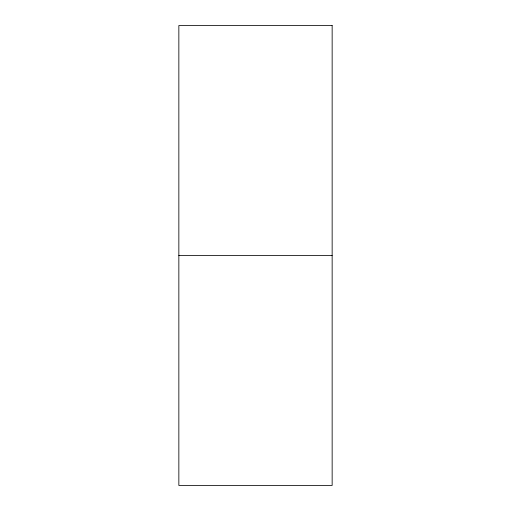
<?xml version="1.0" encoding="UTF-8"?>
<svg xmlns="http://www.w3.org/2000/svg" width="511" height="511" viewBox="0 0 511 511"><rect width="100%" height="100%" fill="white"/><g stroke="black" fill="none" stroke-linecap="round" stroke-linejoin="round"><path stroke-width="0.77" d="M178.85 255.5L332.15 255.5M332.15 25.55L178.85 25.55L178.85 485.45L332.15 485.45L332.15 25.55"/></g></svg>
